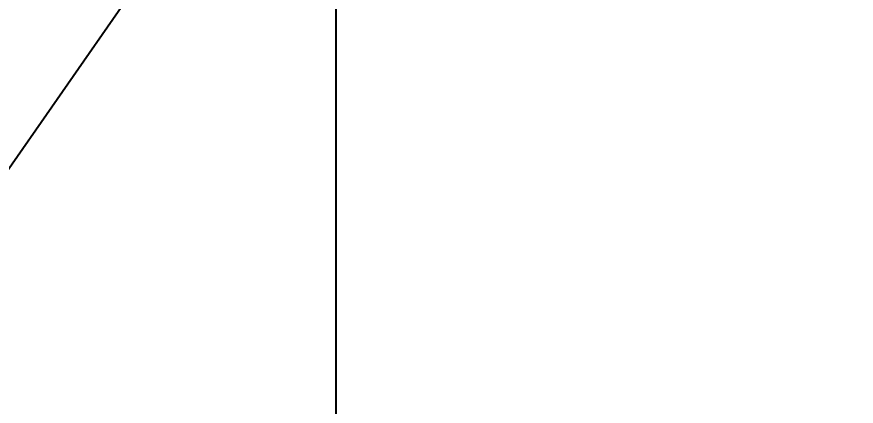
# Model space of a CAD drawing. Extents: x 11992 to 29481, y -6727 to 6811.
# Drawn here: x 12832.4 to 12964.7, y -230.5 to -169.1 of the extents above; entities that cross this region are included whole.
import ezdxf

# ---------------------------------------------------------------- set-up
doc = ezdxf.new("R2010")
doc.units = 0
doc.header["$MEASUREMENT"] = 0
doc.layers.get('0').update_dxf_attribs({"color": 8, "linetype": 'CONTINUOUS'})
doc.layers.add('zoylight 5回路', color=4, linetype='CONTINUOUS')

msp = doc.modelspace()

# ---------------------------------------------------------------- linework, layer by layer
for p, q in [((12882.63, 382.59, -1813.43), (12882.63, -617.4, -1813.43)), ((12882.63, 382.59, -1791.43), (12882.63, -617.4, -1791.43)), ((12702.63, -377.41, -1746.43), (12854.85, -158.98, -1746.43)), ((12702.63, -377.41, -1726.43), (12854.85, -158.98, -1731.43))]:
    msp.add_line(p, q)
at = {"layer": 'zoylight 5回路', "linetype": 'Continuous'}
msp.add_arc((13243.12, 243.66), 726.91, 173.67665, 273.05294, dxfattribs=at)

doc.saveas('drawing.dxf')
